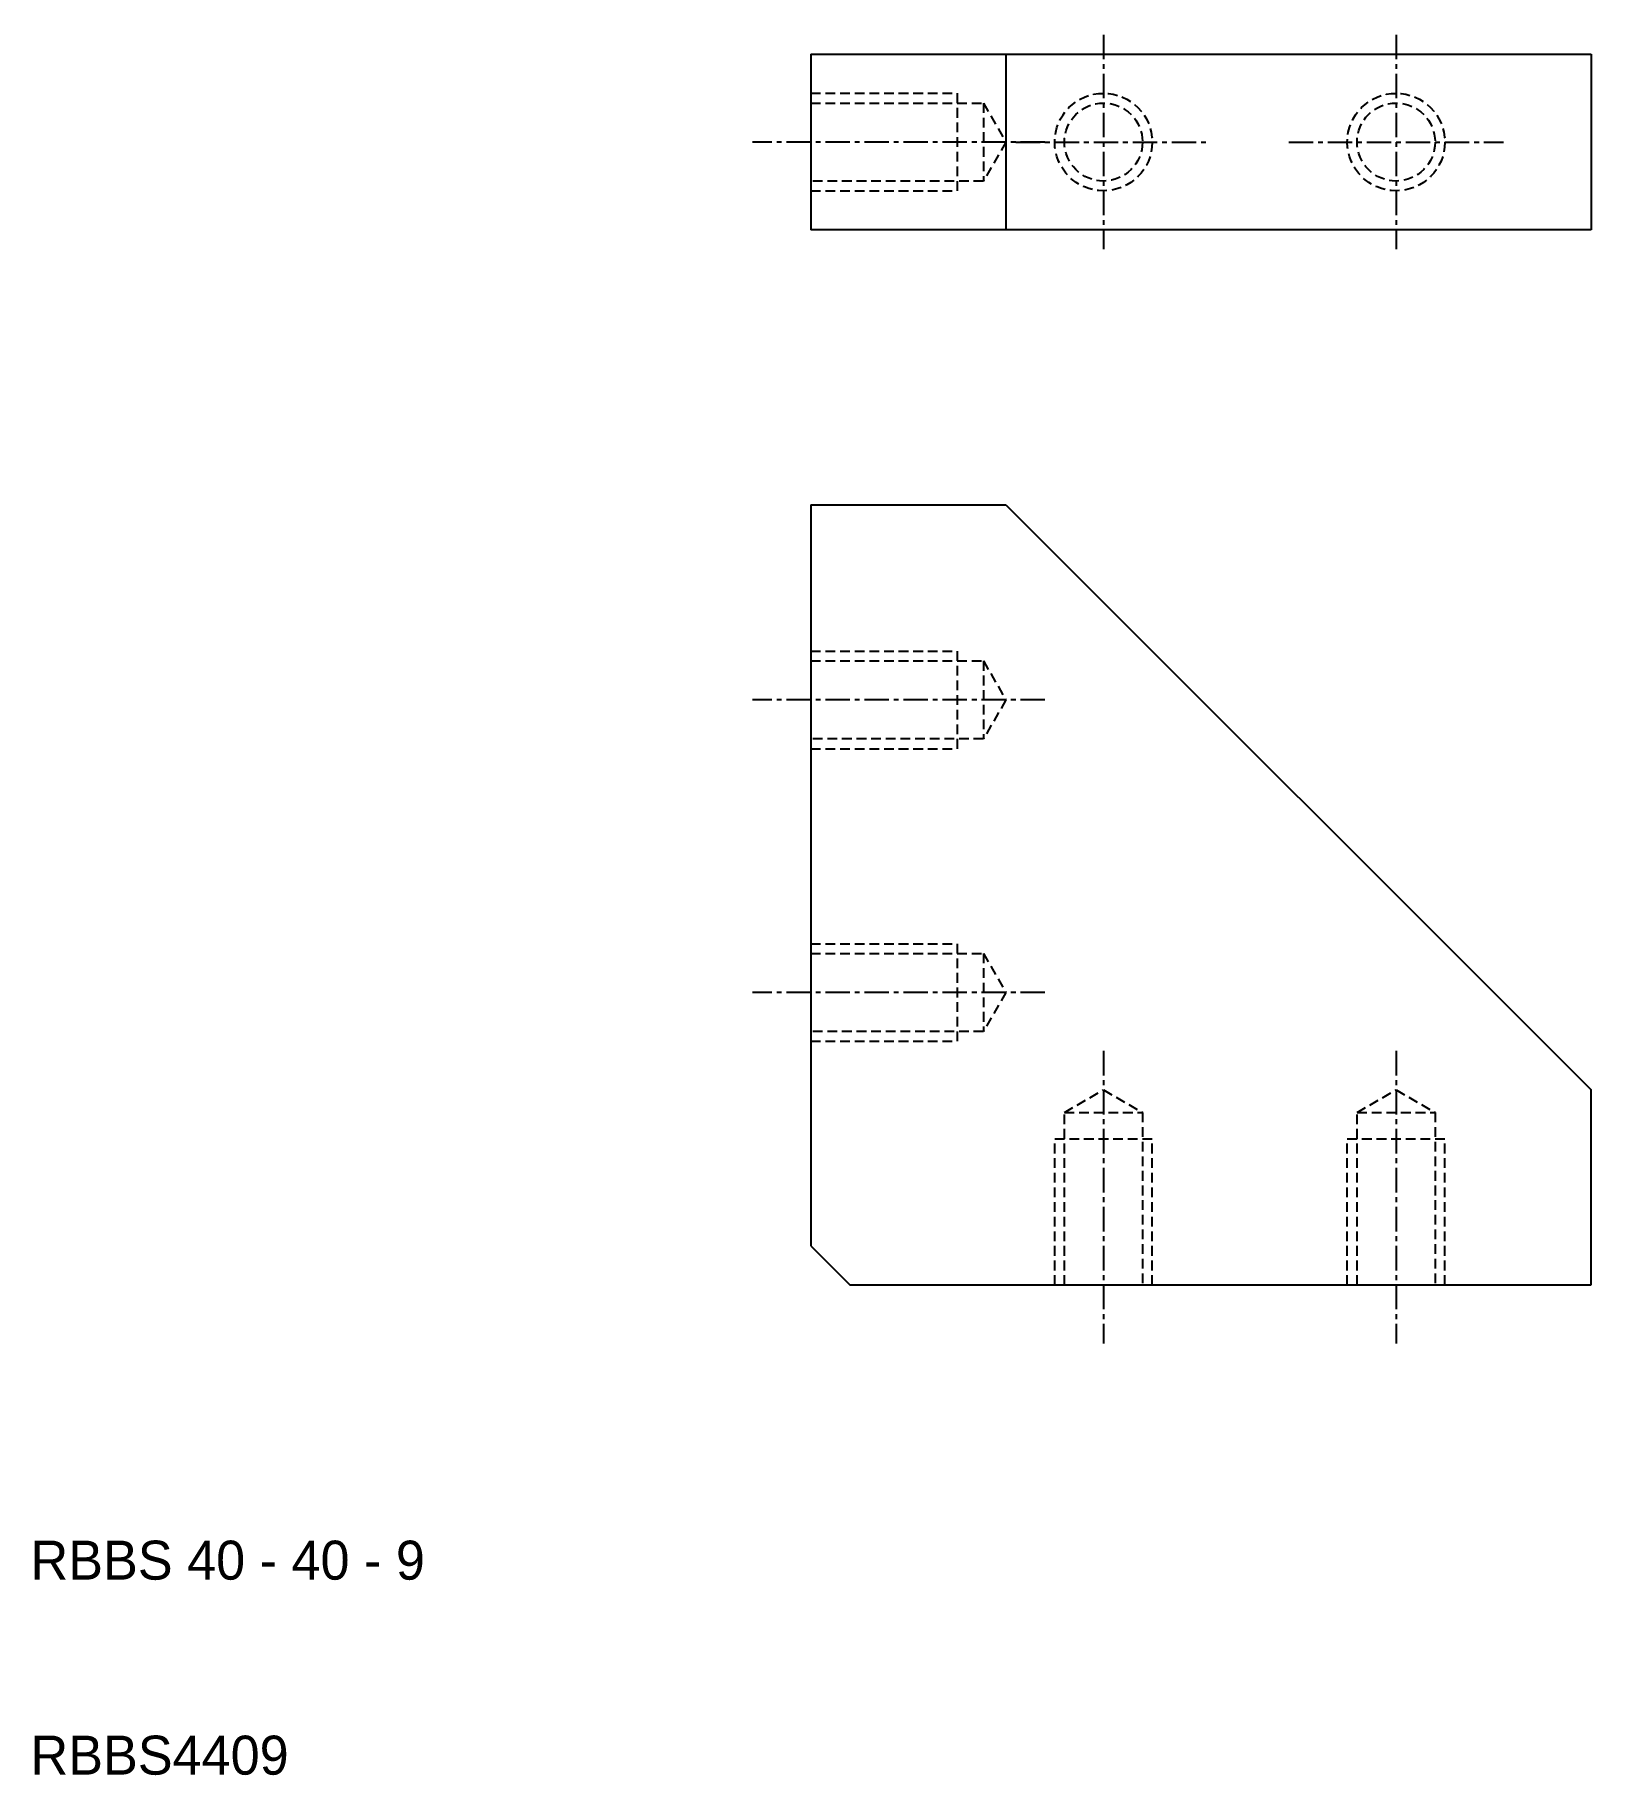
# Model space of a CAD drawing. Extents: x 9.2 to 89, y 9 to 98.2.
import ezdxf

# ---------------------------------------------------------------- set-up
doc = ezdxf.new("R2010")
doc.units = 0
doc.linetypes.add('CENTER', pattern=[2, 1.25, -0.25, 0.25, -0.25])
doc.linetypes.add('DASHED', pattern=[0.75, 0.5, -0.25])
doc.layers.get('0').update_dxf_attribs({"linetype": 'CONTINUOUS'})
doc.layers.add('CENTER', color=1, linetype='CENTER')

msp = doc.modelspace()

# ---------------------------------------------------------------- linework, layer by layer
at = {"color": 7, "linetype": 'CONTINUOUS'}
for p, q in [((49, 97.226), (89, 97.226)), ((49, 97.226), (49, 88.226)), ((59, 97.226), (59, 88.226)), ((89, 97.226), (89, 88.226)), ((89, 88.226), (49, 88.226)), ((49, 74.113), (49, 36.113)), ((49, 74.113), (59, 74.113)), ((59, 74.113), (89, 44.113)), ((89, 34.113), (89, 44.113)), ((49, 36.113), (51, 34.113)), ((51, 34.113), (89, 34.113))]:
    msp.add_line(p, q, dxfattribs=at)
at = {"color": 3, "linetype": 'DASHED'}
for p, q in [((49, 95.226), (56.5, 95.226)), ((49, 94.726), (57.845, 94.726)), ((56.5, 95.226), (56.5, 90.226)), ((57.845, 94.726), (59, 92.726)), ((57.845, 94.726), (57.845, 90.726)), ((59, 92.726), (57.845, 90.726)), ((57.845, 90.726), (49, 90.726)), ((49, 90.226), (56.5, 90.226)), ((49, 66.613), (56.5, 66.613)), ((49, 66.113), (57.845, 66.113)), ((56.5, 66.613), (56.5, 61.613)), ((57.845, 66.113), (57.845, 62.113)), ((57.845, 66.113), (59, 64.113)), ((59, 64.113), (57.845, 62.113)), ((57.845, 62.113), (49, 62.113)), ((49, 61.613), (56.5, 61.613)), ((49, 51.613), (56.5, 51.613)), ((49, 51.113), (57.845, 51.113)), ((56.5, 51.613), (56.5, 46.613)), ((57.845, 51.113), (57.845, 47.113)), ((57.845, 51.113), (59, 49.113)), ((59, 49.113), (57.845, 47.113)), ((57.845, 47.113), (49, 47.113)), ((49, 46.613), (56.5, 46.613)), ((62, 42.958), (64, 44.113)), ((64, 44.113), (66, 42.958)), ((77, 42.958), (79, 44.113)), ((79, 44.113), (81, 42.958)), ((62, 34.113), (62, 42.958)), ((62, 42.958), (66, 42.958)), ((66, 42.958), (66, 34.113)), ((77, 34.113), (77, 42.958)), ((77, 42.958), (81, 42.958)), ((81, 42.958), (81, 34.113)), ((61.5, 34.113), (61.5, 41.613)), ((61.5, 41.613), (66.5, 41.613)), ((66.5, 34.113), (66.5, 41.613)), ((76.5, 34.113), (76.5, 41.613)), ((76.5, 41.613), (81.5, 41.613)), ((81.5, 34.113), (81.5, 41.613))]:
    msp.add_line(p, q, dxfattribs=at)
for centre, radius in [((64, 92.726), 2.5), ((64, 92.726), 2), ((79, 92.726), 2.5), ((79, 92.726), 2)]:
    msp.add_circle(centre, radius, dxfattribs=at)
at = {"layer": 'CENTER', "color": 1, "linetype": 'CENTER'}
for p, q in [((64, 98.226), (64, 87.226)), ((79, 98.226), (79, 87.226)), ((61, 92.726), (46, 92.726)), ((59.5, 92.726), (69.5, 92.726)), ((73.5, 92.726), (84.5, 92.726)), ((61, 64.113), (46, 64.113)), ((61, 49.113), (46, 49.113)), ((64, 46.113), (64, 31.113)), ((79, 46.113), (79, 31.113))]:
    msp.add_line(p, q, dxfattribs=at)

# ---------------------------------------------------------------- texts
at = {"color": 7, "linetype": 'CONTINUOUS'}
for s, p in [('RBBS 40 - 40 - 9', (9, 19)), ('RBBS4409', (9, 9))]:
    msp.add_text(s, height=2, dxfattribs=at).set_placement(p)

doc.saveas('drawing.dxf')
